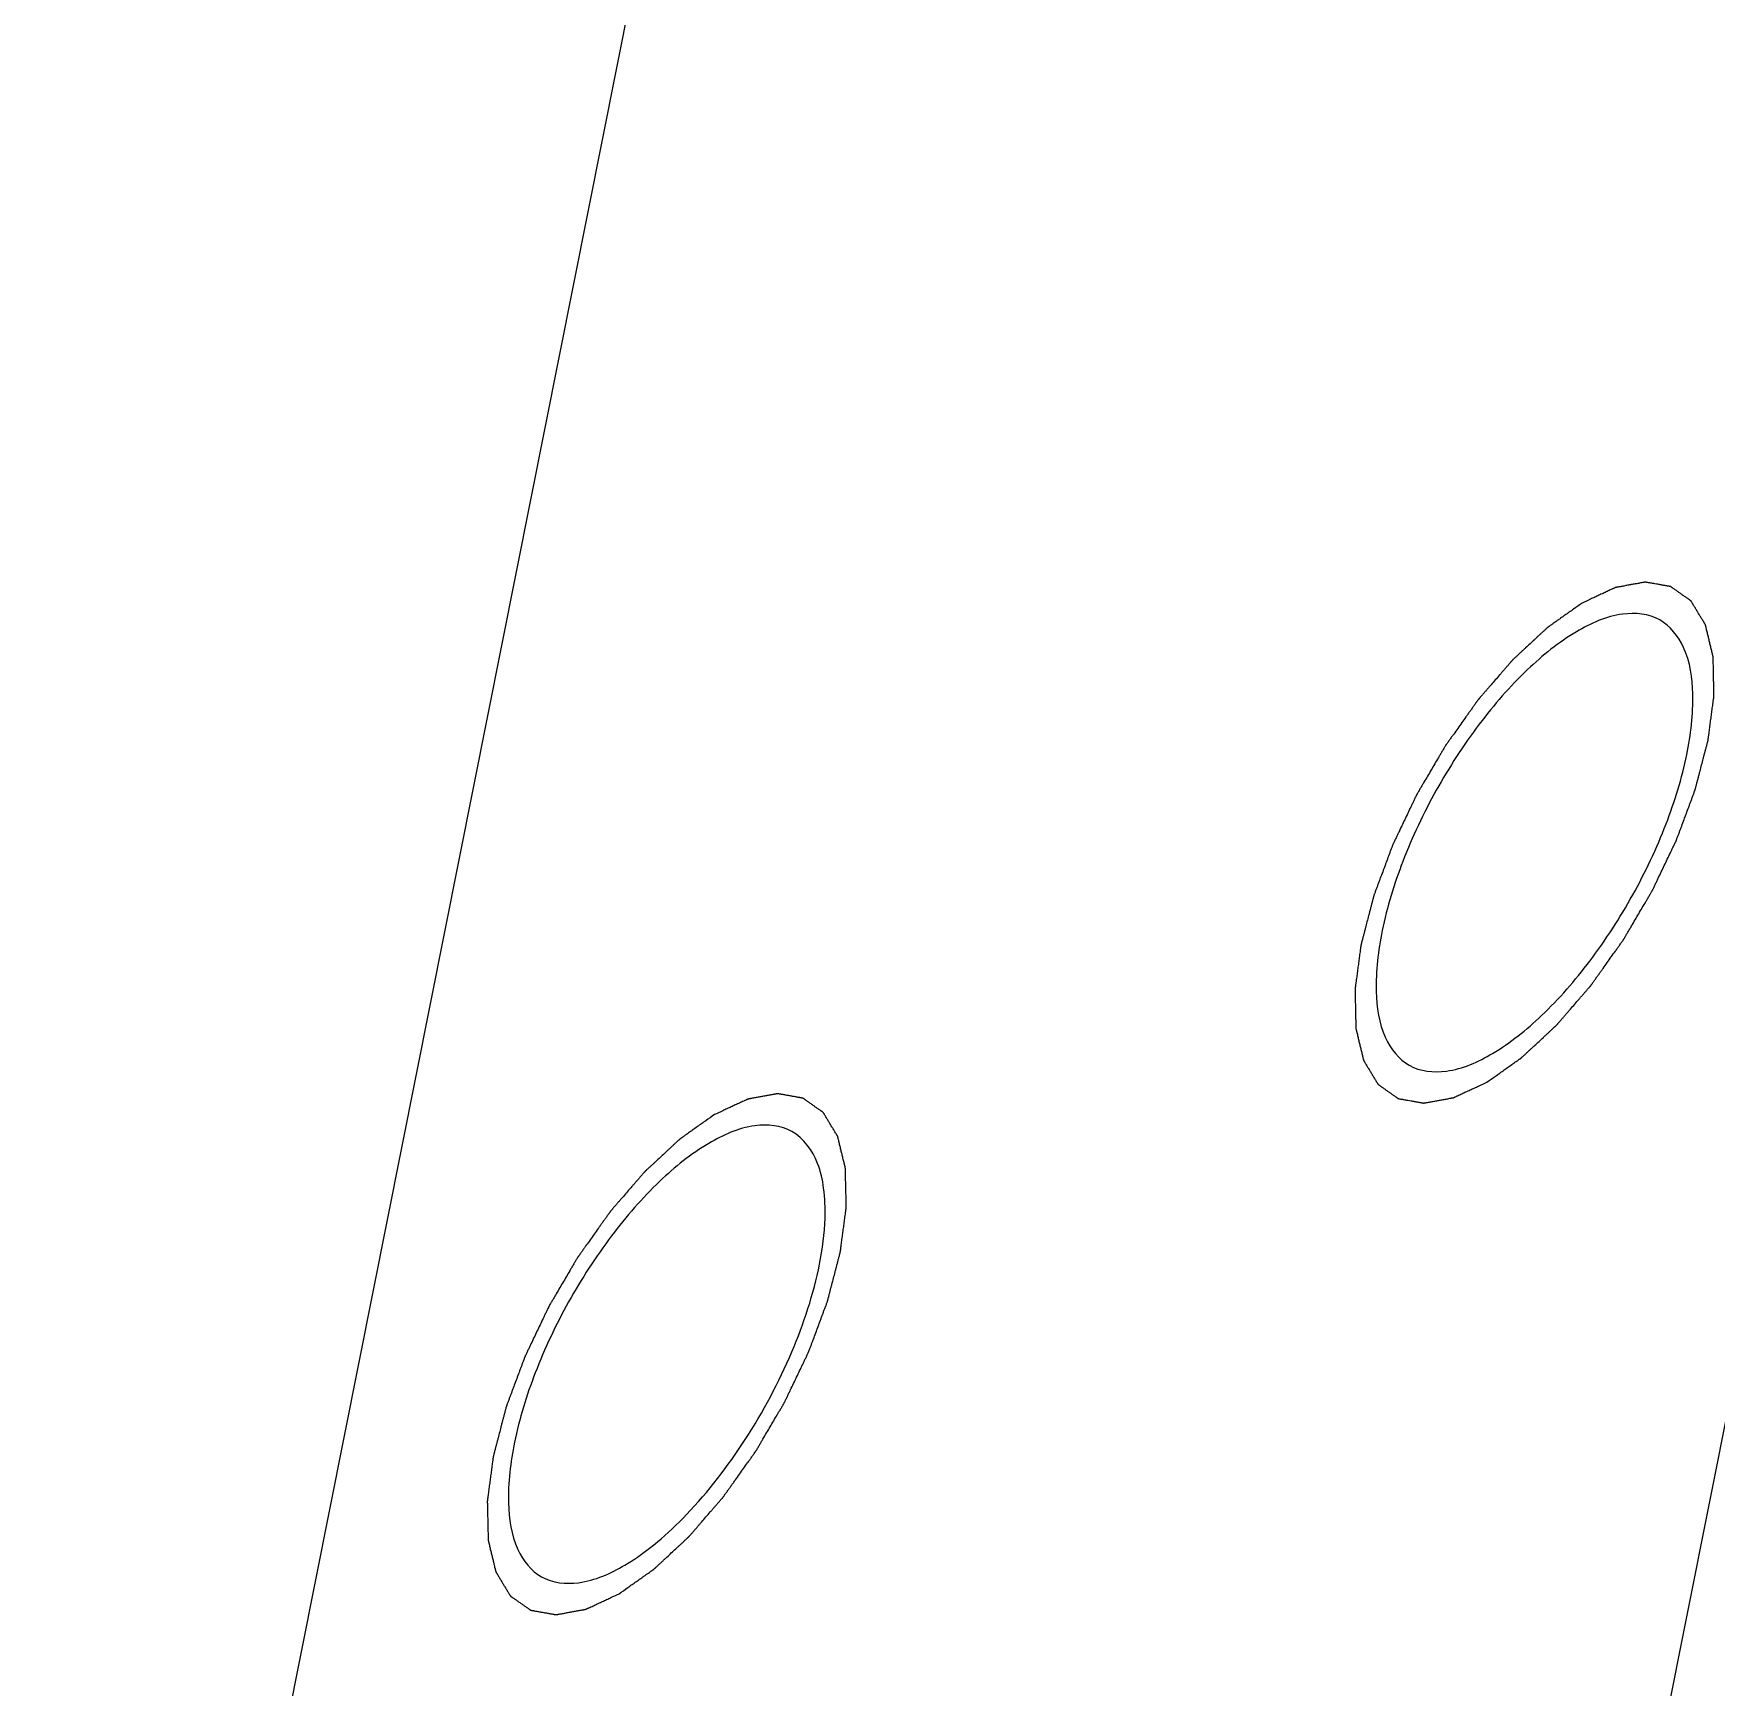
# Model space of a CAD drawing. Header units: inches. Extents: x -8900 to -5053, y -1814 to -15.
# Drawn here: x -7948.2 to -7933.71, y -497.27 to -483.03 of the extents above; entities that cross this region are included whole.
import ezdxf

# ---------------------------------------------------------------- set-up
doc = ezdxf.new("R2010")
doc.units = ezdxf.units.IN
doc.header["$LTSCALE"] = 2
doc.header["$MEASUREMENT"] = 0
doc.layers.add('02___PRT_ALL_AXES', color=7, linetype='Continuous')

msp = doc.modelspace()

# ---------------------------------------------------------------- linework, layer by layer
at = {"color": 7, "linetype": 'Continuous'}
for p, q in [((-7934.746, -500.61), (-7925.713, -455.221)), ((-7939.164, -463.151), (-7948.197, -508.54))]:
    msp.add_line(p, q, dxfattribs=at)
at = {"color": 2, "linetype": 'Continuous'}
for points in [[(-7935.682, -492.056), (-7935.657, -492.039), (-7935.62, -492.013), (-7935.57, -491.978), (-7935.533, -491.951), (-7935.502, -491.929), (-7935.477, -491.912), (-7935.459, -491.899), (-7935.44, -491.885), (-7935.424, -491.875), (-7935.412, -491.866), (-7935.404, -491.86), (-7935.398, -491.856), (-7935.393, -491.853), (-7935.389, -491.85), (-7935.387, -491.848), (-7935.385, -491.847), (-7935.384, -491.846), (-7935.383, -491.845), (-7935.381, -491.843), (-7935.379, -491.841), (-7935.375, -491.837), (-7935.37, -491.833), (-7935.364, -491.827), (-7935.356, -491.82), (-7935.343, -491.808), (-7935.327, -491.793), (-7935.308, -491.776), (-7935.29, -491.758), (-7935.264, -491.735), (-7935.233, -491.706), (-7935.201, -491.676), (-7935.176, -491.653), (-7935.157, -491.635), (-7935.138, -491.618), (-7935.123, -491.603), (-7935.11, -491.591), (-7935.102, -491.584), (-7935.096, -491.578), (-7935.091, -491.574), (-7935.087, -491.57), (-7935.084, -491.568), (-7935.083, -491.566), (-7935.082, -491.565), (-7935.08, -491.564), (-7935.079, -491.562), (-7935.076, -491.559), (-7935.072, -491.554), (-7935.068, -491.549), (-7935.062, -491.542), (-7935.054, -491.533), (-7935.042, -491.519), (-7935.026, -491.501), (-7935.008, -491.48), (-7934.989, -491.458), (-7934.965, -491.43), (-7934.934, -491.395), (-7934.903, -491.359), (-7934.879, -491.331), (-7934.86, -491.309), (-7934.842, -491.288), (-7934.826, -491.27), (-7934.814, -491.256), (-7934.806, -491.247), (-7934.8, -491.24), (-7934.796, -491.235), (-7934.792, -491.23), (-7934.789, -491.227), (-7934.786, -491.224), (-7934.784, -491.221), (-7934.781, -491.217), (-7934.778, -491.212), (-7934.773, -491.206), (-7934.767, -491.197), (-7934.76, -491.187), (-7934.748, -491.171), (-7934.734, -491.15), (-7934.716, -491.125), (-7934.699, -491.101), (-7934.675, -491.068), (-7934.646, -491.027), (-7934.611, -490.977), (-7934.581, -490.936), (-7934.558, -490.903), (-7934.543, -490.883), (-7934.531, -490.866), (-7934.523, -490.854), (-7934.515, -490.843), (-7934.51, -490.836), (-7934.507, -490.832), (-7934.505, -490.829), (-7934.503, -490.826), (-7934.501, -490.821), (-7934.496, -490.814), (-7934.49, -490.803), (-7934.482, -490.79), (-7934.472, -490.772), (-7934.459, -490.75), (-7934.438, -490.715), (-7934.412, -490.671), (-7934.382, -490.619), (-7934.351, -490.566), (-7934.325, -490.523), (-7934.304, -490.488), (-7934.291, -490.466), (-7934.281, -490.448), (-7934.273, -490.435), (-7934.267, -490.424), (-7934.263, -490.416), (-7934.26, -490.412), (-7934.258, -490.409), (-7934.256, -490.405), (-7934.254, -490.401), (-7934.25, -490.393), (-7934.245, -490.382), (-7934.238, -490.368), (-7934.23, -490.35), (-7934.219, -490.327), (-7934.202, -490.291), (-7934.18, -490.245), (-7934.154, -490.191), (-7934.128, -490.136), (-7934.106, -490.091), (-7934.089, -490.054), (-7934.078, -490.032), (-7934.069, -490.014), (-7934.063, -490), (-7934.057, -489.989), (-7934.053, -489.981), (-7934.051, -489.976), (-7934.049, -489.973), (-7934.048, -489.969), (-7934.047, -489.965), (-7934.044, -489.957), (-7934.039, -489.945), (-7934.034, -489.932), (-7934.028, -489.914), (-7934.019, -489.891), (-7934.006, -489.855), (-7933.989, -489.809), (-7933.969, -489.755), (-7933.952, -489.71), (-7933.938, -489.673), (-7933.928, -489.646), (-7933.918, -489.619), (-7933.91, -489.596), (-7933.903, -489.578), (-7933.898, -489.565), (-7933.894, -489.553), (-7933.891, -489.545), (-7933.889, -489.541), (-7933.888, -489.537), (-7933.887, -489.534), (-7933.886, -489.53), (-7933.884, -489.522), (-7933.881, -489.511), (-7933.877, -489.497), (-7933.873, -489.48), (-7933.867, -489.458), (-7933.86, -489.431), (-7933.853, -489.404), (-7933.844, -489.369), (-7933.832, -489.325), (-7933.821, -489.28), (-7933.812, -489.245), (-7933.805, -489.218), (-7933.798, -489.192), (-7933.792, -489.17), (-7933.787, -489.152), (-7933.785, -489.141), (-7933.782, -489.132), (-7933.78, -489.125), (-7933.779, -489.12), (-7933.778, -489.116), (-7933.777, -489.114), (-7933.777, -489.112), (-7933.777, -489.111), (-7933.777, -489.109), (-7933.776, -489.105), (-7933.775, -489.1), (-7933.775, -489.094), (-7933.774, -489.086), (-7933.772, -489.076), (-7933.77, -489.06), (-7933.767, -489.04), (-7933.764, -489.016), (-7933.761, -488.992), (-7933.757, -488.96), (-7933.751, -488.92), (-7933.746, -488.88), (-7933.742, -488.848), (-7933.739, -488.824), (-7933.735, -488.8), (-7933.733, -488.78), (-7933.731, -488.764), (-7933.729, -488.754), (-7933.728, -488.746), (-7933.727, -488.74), (-7933.727, -488.735), (-7933.726, -488.732), (-7933.726, -488.73), (-7933.726, -488.728), (-7933.726, -488.727), (-7933.726, -488.725), (-7933.726, -488.722), (-7933.726, -488.718), (-7933.726, -488.712), (-7933.726, -488.705), (-7933.726, -488.697), (-7933.727, -488.683), (-7933.727, -488.665), (-7933.728, -488.644), (-7933.728, -488.623), (-7933.729, -488.595), (-7933.73, -488.56), (-7933.73, -488.525), (-7933.731, -488.497), (-7933.731, -488.476), (-7933.732, -488.455), (-7933.732, -488.438), (-7933.733, -488.424), (-7933.733, -488.415), (-7933.733, -488.408), (-7933.733, -488.403), (-7933.733, -488.399), (-7933.733, -488.395), (-7933.733, -488.394), (-7933.733, -488.392), (-7933.734, -488.391), (-7933.734, -488.39), (-7933.735, -488.387), (-7933.735, -488.384), (-7933.736, -488.38), (-7933.738, -488.374), (-7933.74, -488.367), (-7933.742, -488.355), (-7933.746, -488.341), (-7933.75, -488.324), (-7933.754, -488.307), (-7933.76, -488.284), (-7933.766, -488.255), (-7933.773, -488.226), (-7933.779, -488.204), (-7933.783, -488.186), (-7933.787, -488.169), (-7933.791, -488.155), (-7933.793, -488.143), (-7933.795, -488.136), (-7933.796, -488.131), (-7933.797, -488.126), (-7933.798, -488.123), (-7933.799, -488.12), (-7933.799, -488.119), (-7933.799, -488.118), (-7933.8, -488.117), (-7933.801, -488.116), (-7933.802, -488.114), (-7933.803, -488.111), (-7933.805, -488.108), (-7933.808, -488.104), (-7933.811, -488.098), (-7933.816, -488.09), (-7933.823, -488.079), (-7933.831, -488.066), (-7933.839, -488.053), (-7933.849, -488.036), (-7933.862, -488.015), (-7933.875, -487.993), (-7933.885, -487.976), (-7933.893, -487.963), (-7933.901, -487.95), (-7933.908, -487.939), (-7933.913, -487.931), (-7933.916, -487.925), (-7933.919, -487.921), (-7933.921, -487.918), (-7933.922, -487.915), (-7933.923, -487.913), (-7933.924, -487.912), (-7933.924, -487.911), (-7933.925, -487.911), (-7933.926, -487.91), (-7933.928, -487.909), (-7933.93, -487.908), (-7933.933, -487.906), (-7933.936, -487.903), (-7933.941, -487.9), (-7933.948, -487.895), (-7933.957, -487.888), (-7933.968, -487.881), (-7933.979, -487.873), (-7933.994, -487.863), (-7934.012, -487.85), (-7934.03, -487.837), (-7934.044, -487.827), (-7934.055, -487.819), (-7934.066, -487.812), (-7934.075, -487.805), (-7934.083, -487.8), (-7934.087, -487.797), (-7934.091, -487.794), (-7934.094, -487.793), (-7934.096, -487.791), (-7934.097, -487.79), (-7934.098, -487.789), (-7934.099, -487.789), (-7934.1, -487.789), (-7934.101, -487.788), (-7934.103, -487.788), (-7934.106, -487.787), (-7934.109, -487.787), (-7934.114, -487.786), (-7934.12, -487.785), (-7934.129, -487.783), (-7934.14, -487.781), (-7934.154, -487.779), (-7934.167, -487.777), (-7934.186, -487.773), (-7934.209, -487.769), (-7934.231, -487.765), (-7934.25, -487.762), (-7934.263, -487.76), (-7934.277, -487.757), (-7934.288, -487.755), (-7934.298, -487.754), (-7934.303, -487.753), (-7934.308, -487.752), (-7934.311, -487.751), (-7934.314, -487.751), (-7934.316, -487.75), (-7934.317, -487.75), (-7934.318, -487.75), (-7934.319, -487.75), (-7934.32, -487.75), (-7934.323, -487.751), (-7934.326, -487.751), (-7934.33, -487.752), (-7934.335, -487.753), (-7934.342, -487.754), (-7934.353, -487.756), (-7934.366, -487.759), (-7934.382, -487.762), (-7934.398, -487.765), (-7934.419, -487.768), (-7934.446, -487.773), (-7934.473, -487.778), (-7934.494, -487.782), (-7934.51, -487.785), (-7934.526, -487.788), (-7934.539, -487.79), (-7934.55, -487.792), (-7934.556, -487.794), (-7934.562, -487.795), (-7934.566, -487.795), (-7934.569, -487.796), (-7934.571, -487.796), (-7934.573, -487.797), (-7934.574, -487.797), (-7934.575, -487.797), (-7934.576, -487.798), (-7934.579, -487.799), (-7934.583, -487.801), (-7934.587, -487.803), (-7934.593, -487.806), (-7934.601, -487.809), (-7934.613, -487.815), (-7934.628, -487.822), (-7934.645, -487.83), (-7934.663, -487.838), (-7934.687, -487.85), (-7934.717, -487.863), (-7934.753, -487.88), (-7934.801, -487.902), (-7934.837, -487.919), (-7934.861, -487.93)], [(-7934.861, -487.93), (-7934.886, -487.948), (-7934.923, -487.974), (-7934.973, -488.009), (-7935.01, -488.035), (-7935.041, -488.057), (-7935.066, -488.075), (-7935.085, -488.088), (-7935.103, -488.101), (-7935.119, -488.112), (-7935.131, -488.121), (-7935.139, -488.126), (-7935.145, -488.131), (-7935.15, -488.134), (-7935.154, -488.137), (-7935.156, -488.139), (-7935.158, -488.14), (-7935.159, -488.141), (-7935.16, -488.142), (-7935.162, -488.143), (-7935.165, -488.146), (-7935.169, -488.149), (-7935.173, -488.154), (-7935.18, -488.16), (-7935.187, -488.167), (-7935.2, -488.179), (-7935.216, -488.193), (-7935.235, -488.211), (-7935.254, -488.228), (-7935.279, -488.252), (-7935.31, -488.281), (-7935.342, -488.31), (-7935.367, -488.334), (-7935.386, -488.351), (-7935.405, -488.369), (-7935.421, -488.384), (-7935.433, -488.395), (-7935.441, -488.403), (-7935.447, -488.408), (-7935.452, -488.413), (-7935.456, -488.417), (-7935.459, -488.419), (-7935.46, -488.421), (-7935.461, -488.422), (-7935.463, -488.423), (-7935.464, -488.425), (-7935.467, -488.428), (-7935.471, -488.432), (-7935.475, -488.438), (-7935.481, -488.445), (-7935.489, -488.454), (-7935.501, -488.468), (-7935.517, -488.486), (-7935.535, -488.507), (-7935.554, -488.528), (-7935.578, -488.557), (-7935.609, -488.592), (-7935.64, -488.628), (-7935.664, -488.656), (-7935.683, -488.677), (-7935.701, -488.699), (-7935.717, -488.716), (-7935.729, -488.731), (-7935.737, -488.739), (-7935.743, -488.747), (-7935.747, -488.752), (-7935.751, -488.756), (-7935.754, -488.76), (-7935.757, -488.762), (-7935.759, -488.766), (-7935.762, -488.77), (-7935.765, -488.775), (-7935.77, -488.781), (-7935.776, -488.789), (-7935.783, -488.8), (-7935.795, -488.816), (-7935.809, -488.837), (-7935.827, -488.861), (-7935.845, -488.886), (-7935.868, -488.919), (-7935.897, -488.96), (-7935.932, -489.009), (-7935.962, -489.051), (-7935.985, -489.083), (-7936, -489.104), (-7936.012, -489.121), (-7936.02, -489.133), (-7936.028, -489.143), (-7936.033, -489.15), (-7936.036, -489.154), (-7936.038, -489.157), (-7936.04, -489.161), (-7936.043, -489.165), (-7936.047, -489.173), (-7936.053, -489.184), (-7936.061, -489.197), (-7936.071, -489.214), (-7936.084, -489.236), (-7936.105, -489.271), (-7936.131, -489.315), (-7936.162, -489.368), (-7936.192, -489.42), (-7936.218, -489.464), (-7936.239, -489.499), (-7936.252, -489.521), (-7936.262, -489.538), (-7936.27, -489.552), (-7936.276, -489.563), (-7936.281, -489.57), (-7936.283, -489.575), (-7936.285, -489.578), (-7936.287, -489.581), (-7936.289, -489.586), (-7936.293, -489.594), (-7936.298, -489.605), (-7936.305, -489.619), (-7936.313, -489.637), (-7936.324, -489.66), (-7936.342, -489.696), (-7936.363, -489.741), (-7936.389, -489.796), (-7936.415, -489.85), (-7936.437, -489.896), (-7936.454, -489.932), (-7936.465, -489.955), (-7936.474, -489.973), (-7936.48, -489.987), (-7936.486, -489.998), (-7936.49, -490.006), (-7936.492, -490.011), (-7936.494, -490.014), (-7936.495, -490.017), (-7936.496, -490.022), (-7936.499, -490.03), (-7936.504, -490.041), (-7936.509, -490.055), (-7936.515, -490.073), (-7936.524, -490.096), (-7936.537, -490.132), (-7936.554, -490.177), (-7936.574, -490.232), (-7936.591, -490.277), (-7936.605, -490.313), (-7936.615, -490.34), (-7936.625, -490.368), (-7936.634, -490.39), (-7936.64, -490.408), (-7936.645, -490.422), (-7936.65, -490.433), (-7936.652, -490.441), (-7936.654, -490.446), (-7936.656, -490.449), (-7936.656, -490.453), (-7936.657, -490.457), (-7936.659, -490.465), (-7936.662, -490.476), (-7936.666, -490.489), (-7936.67, -490.507), (-7936.676, -490.529), (-7936.683, -490.556), (-7936.69, -490.582), (-7936.699, -490.618), (-7936.711, -490.662), (-7936.722, -490.706), (-7936.731, -490.742), (-7936.738, -490.768), (-7936.745, -490.795), (-7936.751, -490.817), (-7936.756, -490.835), (-7936.759, -490.846), (-7936.761, -490.855), (-7936.763, -490.861), (-7936.764, -490.867), (-7936.765, -490.871), (-7936.766, -490.873), (-7936.766, -490.875), (-7936.766, -490.876), (-7936.767, -490.878), (-7936.767, -490.881), (-7936.768, -490.886), (-7936.768, -490.892), (-7936.77, -490.9), (-7936.771, -490.91), (-7936.773, -490.926), (-7936.776, -490.946), (-7936.779, -490.97), (-7936.782, -490.994), (-7936.786, -491.026), (-7936.792, -491.066), (-7936.797, -491.106), (-7936.801, -491.138), (-7936.805, -491.162), (-7936.808, -491.186), (-7936.81, -491.206), (-7936.813, -491.222), (-7936.814, -491.232), (-7936.815, -491.24), (-7936.816, -491.246), (-7936.816, -491.251), (-7936.817, -491.255), (-7936.817, -491.257), (-7936.817, -491.258), (-7936.817, -491.26), (-7936.817, -491.262), (-7936.817, -491.265), (-7936.817, -491.269), (-7936.817, -491.274), (-7936.817, -491.281), (-7936.817, -491.29), (-7936.816, -491.304), (-7936.816, -491.321), (-7936.815, -491.342), (-7936.815, -491.363), (-7936.814, -491.391), (-7936.814, -491.426), (-7936.813, -491.461), (-7936.812, -491.489), (-7936.812, -491.51), (-7936.811, -491.531), (-7936.811, -491.549), (-7936.81, -491.563), (-7936.81, -491.571), (-7936.81, -491.578), (-7936.81, -491.584), (-7936.81, -491.588), (-7936.81, -491.591), (-7936.81, -491.593), (-7936.81, -491.594), (-7936.809, -491.595), (-7936.809, -491.597), (-7936.809, -491.599), (-7936.808, -491.603), (-7936.807, -491.607), (-7936.805, -491.613), (-7936.804, -491.62), (-7936.801, -491.631), (-7936.797, -491.646), (-7936.793, -491.663), (-7936.789, -491.68), (-7936.784, -491.703), (-7936.777, -491.732), (-7936.77, -491.76), (-7936.764, -491.783), (-7936.76, -491.8), (-7936.756, -491.817), (-7936.753, -491.832), (-7936.75, -491.843), (-7936.748, -491.85), (-7936.747, -491.856), (-7936.746, -491.86), (-7936.745, -491.864), (-7936.744, -491.866), (-7936.744, -491.868), (-7936.744, -491.869), (-7936.743, -491.87), (-7936.742, -491.871), (-7936.741, -491.873), (-7936.74, -491.875), (-7936.738, -491.879), (-7936.735, -491.883), (-7936.732, -491.888), (-7936.727, -491.897), (-7936.72, -491.908), (-7936.712, -491.921), (-7936.705, -491.933), (-7936.694, -491.951), (-7936.681, -491.972), (-7936.668, -491.994), (-7936.658, -492.011), (-7936.65, -492.024), (-7936.642, -492.037), (-7936.636, -492.047), (-7936.63, -492.056), (-7936.627, -492.061), (-7936.625, -492.066), (-7936.623, -492.069), (-7936.621, -492.071), (-7936.62, -492.073), (-7936.619, -492.074), (-7936.619, -492.075), (-7936.618, -492.076), (-7936.617, -492.076), (-7936.615, -492.077), (-7936.613, -492.079), (-7936.61, -492.081), (-7936.607, -492.084), (-7936.602, -492.087), (-7936.595, -492.092), (-7936.586, -492.098), (-7936.575, -492.106), (-7936.564, -492.114), (-7936.55, -492.124), (-7936.531, -492.137), (-7936.513, -492.149), (-7936.499, -492.16), (-7936.488, -492.167), (-7936.477, -492.175), (-7936.468, -492.181), (-7936.46, -492.186), (-7936.456, -492.19), (-7936.452, -492.192), (-7936.45, -492.194), (-7936.447, -492.196), (-7936.446, -492.197), (-7936.445, -492.197), (-7936.444, -492.198), (-7936.443, -492.198), (-7936.442, -492.198), (-7936.44, -492.199), (-7936.437, -492.199), (-7936.434, -492.2), (-7936.429, -492.201), (-7936.424, -492.202), (-7936.414, -492.203), (-7936.403, -492.205), (-7936.389, -492.208), (-7936.376, -492.21), (-7936.357, -492.213), (-7936.335, -492.217), (-7936.312, -492.221), (-7936.293, -492.225), (-7936.28, -492.227), (-7936.266, -492.229), (-7936.255, -492.231), (-7936.245, -492.233), (-7936.24, -492.234), (-7936.235, -492.235), (-7936.232, -492.235), (-7936.229, -492.236), (-7936.227, -492.236), (-7936.226, -492.236), (-7936.225, -492.237), (-7936.224, -492.236), (-7936.223, -492.236), (-7936.22, -492.236), (-7936.217, -492.235), (-7936.213, -492.234), (-7936.208, -492.233), (-7936.201, -492.232), (-7936.19, -492.23), (-7936.177, -492.228), (-7936.161, -492.225), (-7936.145, -492.222), (-7936.124, -492.218), (-7936.097, -492.213), (-7936.071, -492.208), (-7936.049, -492.205), (-7936.033, -492.202), (-7936.017, -492.199), (-7936.004, -492.196), (-7935.993, -492.194), (-7935.987, -492.193), (-7935.981, -492.192), (-7935.977, -492.191), (-7935.974, -492.191), (-7935.972, -492.19), (-7935.97, -492.19), (-7935.969, -492.19), (-7935.968, -492.189), (-7935.967, -492.189), (-7935.964, -492.187), (-7935.96, -492.186), (-7935.956, -492.184), (-7935.95, -492.181), (-7935.942, -492.177), (-7935.931, -492.172), (-7935.916, -492.165), (-7935.898, -492.157), (-7935.88, -492.148), (-7935.856, -492.137), (-7935.826, -492.123), (-7935.79, -492.107), (-7935.742, -492.084), (-7935.706, -492.068), (-7935.682, -492.056)], [(-7943.155, -496.462), (-7943.13, -496.445), (-7943.093, -496.418), (-7943.043, -496.383), (-7943.006, -496.357), (-7942.975, -496.335), (-7942.95, -496.318), (-7942.931, -496.304), (-7942.912, -496.291), (-7942.897, -496.28), (-7942.885, -496.272), (-7942.877, -496.266), (-7942.871, -496.262), (-7942.866, -496.258), (-7942.862, -496.256), (-7942.859, -496.254), (-7942.858, -496.253), (-7942.857, -496.252), (-7942.855, -496.251), (-7942.854, -496.249), (-7942.851, -496.247), (-7942.847, -496.243), (-7942.842, -496.239), (-7942.836, -496.233), (-7942.828, -496.225), (-7942.816, -496.214), (-7942.8, -496.199), (-7942.781, -496.182), (-7942.762, -496.164), (-7942.737, -496.141), (-7942.705, -496.111), (-7942.674, -496.082), (-7942.649, -496.059), (-7942.63, -496.041), (-7942.611, -496.024), (-7942.595, -496.009), (-7942.583, -495.997), (-7942.575, -495.99), (-7942.568, -495.984), (-7942.564, -495.98), (-7942.56, -495.976), (-7942.557, -495.973), (-7942.555, -495.972), (-7942.554, -495.971), (-7942.553, -495.969), (-7942.552, -495.968), (-7942.549, -495.965), (-7942.545, -495.96), (-7942.54, -495.955), (-7942.534, -495.948), (-7942.527, -495.939), (-7942.514, -495.925), (-7942.499, -495.907), (-7942.48, -495.886), (-7942.462, -495.864), (-7942.437, -495.836), (-7942.407, -495.8), (-7942.376, -495.765), (-7942.351, -495.736), (-7942.333, -495.715), (-7942.314, -495.694), (-7942.299, -495.676), (-7942.287, -495.662), (-7942.279, -495.653), (-7942.273, -495.646), (-7942.268, -495.641), (-7942.264, -495.636), (-7942.261, -495.633), (-7942.259, -495.63), (-7942.257, -495.627), (-7942.254, -495.623), (-7942.25, -495.618), (-7942.246, -495.611), (-7942.24, -495.603), (-7942.233, -495.593), (-7942.221, -495.576), (-7942.206, -495.556), (-7942.189, -495.531), (-7942.171, -495.506), (-7942.148, -495.474), (-7942.118, -495.432), (-7942.083, -495.383), (-7942.054, -495.342), (-7942.03, -495.309), (-7942.016, -495.288), (-7942.004, -495.272), (-7941.995, -495.26), (-7941.988, -495.249), (-7941.983, -495.242), (-7941.98, -495.238), (-7941.978, -495.235), (-7941.976, -495.232), (-7941.973, -495.227), (-7941.969, -495.22), (-7941.962, -495.209), (-7941.955, -495.196), (-7941.944, -495.178), (-7941.931, -495.156), (-7941.911, -495.121), (-7941.885, -495.077), (-7941.854, -495.025), (-7941.823, -494.972), (-7941.798, -494.928), (-7941.777, -494.893), (-7941.764, -494.872), (-7941.754, -494.854), (-7941.746, -494.841), (-7941.74, -494.83), (-7941.735, -494.822), (-7941.733, -494.818), (-7941.731, -494.815), (-7941.729, -494.811), (-7941.727, -494.807), (-7941.723, -494.799), (-7941.718, -494.787), (-7941.711, -494.774), (-7941.702, -494.756), (-7941.692, -494.733), (-7941.674, -494.697), (-7941.652, -494.651), (-7941.626, -494.597), (-7941.6, -494.542), (-7941.579, -494.497), (-7941.561, -494.46), (-7941.55, -494.438), (-7941.542, -494.419), (-7941.535, -494.406), (-7941.53, -494.394), (-7941.526, -494.386), (-7941.524, -494.382), (-7941.522, -494.378), (-7941.521, -494.375), (-7941.519, -494.371), (-7941.516, -494.363), (-7941.512, -494.351), (-7941.507, -494.338), (-7941.5, -494.32), (-7941.492, -494.297), (-7941.478, -494.261), (-7941.461, -494.215), (-7941.441, -494.161), (-7941.424, -494.115), (-7941.411, -494.079), (-7941.401, -494.052), (-7941.391, -494.025), (-7941.382, -494.002), (-7941.375, -493.984), (-7941.37, -493.97), (-7941.366, -493.959), (-7941.363, -493.951), (-7941.362, -493.947), (-7941.36, -493.943), (-7941.359, -493.94), (-7941.358, -493.935), (-7941.356, -493.928), (-7941.353, -493.917), (-7941.35, -493.903), (-7941.345, -493.886), (-7941.34, -493.863), (-7941.333, -493.837), (-7941.326, -493.81), (-7941.316, -493.775), (-7941.305, -493.731), (-7941.293, -493.686), (-7941.284, -493.651), (-7941.277, -493.624), (-7941.27, -493.598), (-7941.265, -493.576), (-7941.26, -493.558), (-7941.257, -493.547), (-7941.255, -493.538), (-7941.253, -493.531), (-7941.252, -493.526), (-7941.251, -493.522), (-7941.25, -493.52), (-7941.25, -493.518), (-7941.249, -493.516), (-7941.249, -493.514), (-7941.249, -493.511), (-7941.248, -493.506), (-7941.247, -493.5), (-7941.246, -493.492), (-7941.245, -493.482), (-7941.243, -493.466), (-7941.24, -493.446), (-7941.237, -493.422), (-7941.234, -493.398), (-7941.229, -493.366), (-7941.224, -493.326), (-7941.219, -493.286), (-7941.214, -493.254), (-7941.211, -493.23), (-7941.208, -493.206), (-7941.205, -493.186), (-7941.203, -493.17), (-7941.202, -493.16), (-7941.201, -493.152), (-7941.2, -493.146), (-7941.199, -493.141), (-7941.199, -493.138), (-7941.199, -493.136), (-7941.198, -493.134), (-7941.198, -493.133), (-7941.198, -493.131), (-7941.198, -493.128), (-7941.199, -493.124), (-7941.199, -493.118), (-7941.199, -493.111), (-7941.199, -493.103), (-7941.199, -493.089), (-7941.2, -493.071), (-7941.2, -493.05), (-7941.201, -493.029), (-7941.201, -493.001), (-7941.202, -492.966), (-7941.203, -492.931), (-7941.204, -492.903), (-7941.204, -492.882), (-7941.205, -492.861), (-7941.205, -492.844), (-7941.205, -492.83), (-7941.205, -492.821), (-7941.206, -492.814), (-7941.206, -492.809), (-7941.206, -492.804), (-7941.206, -492.801), (-7941.206, -492.8), (-7941.206, -492.798), (-7941.206, -492.797), (-7941.207, -492.796), (-7941.207, -492.793), (-7941.208, -492.79), (-7941.209, -492.785), (-7941.21, -492.78), (-7941.212, -492.772), (-7941.215, -492.761), (-7941.218, -492.747), (-7941.222, -492.73), (-7941.227, -492.712), (-7941.232, -492.689), (-7941.239, -492.661), (-7941.246, -492.632), (-7941.251, -492.609), (-7941.256, -492.592), (-7941.26, -492.575), (-7941.263, -492.561), (-7941.266, -492.549), (-7941.268, -492.542), (-7941.269, -492.536), (-7941.27, -492.532), (-7941.271, -492.528), (-7941.271, -492.526), (-7941.272, -492.525), (-7941.272, -492.523), (-7941.273, -492.523), (-7941.273, -492.522), (-7941.274, -492.52), (-7941.276, -492.517), (-7941.278, -492.514), (-7941.281, -492.51), (-7941.284, -492.504), (-7941.289, -492.496), (-7941.296, -492.485), (-7941.303, -492.472), (-7941.311, -492.459), (-7941.322, -492.442), (-7941.335, -492.42), (-7941.348, -492.399), (-7941.358, -492.382), (-7941.366, -492.369), (-7941.374, -492.356), (-7941.38, -492.345), (-7941.385, -492.337), (-7941.389, -492.331), (-7941.391, -492.327), (-7941.393, -492.324), (-7941.395, -492.321), (-7941.396, -492.319), (-7941.397, -492.318), (-7941.397, -492.317), (-7941.398, -492.317), (-7941.399, -492.316), (-7941.4, -492.315), (-7941.402, -492.313), (-7941.405, -492.311), (-7941.409, -492.309), (-7941.413, -492.306), (-7941.421, -492.301), (-7941.43, -492.294), (-7941.441, -492.287), (-7941.452, -492.279), (-7941.466, -492.269), (-7941.484, -492.256), (-7941.502, -492.243), (-7941.517, -492.233), (-7941.528, -492.225), (-7941.539, -492.218), (-7941.548, -492.211), (-7941.555, -492.206), (-7941.56, -492.203), (-7941.563, -492.2), (-7941.566, -492.198), (-7941.568, -492.197), (-7941.57, -492.196), (-7941.571, -492.195), (-7941.572, -492.194), (-7941.572, -492.194), (-7941.574, -492.194), (-7941.576, -492.194), (-7941.578, -492.193), (-7941.582, -492.193), (-7941.586, -492.192), (-7941.592, -492.191), (-7941.601, -492.189), (-7941.613, -492.187), (-7941.626, -492.185), (-7941.64, -492.182), (-7941.658, -492.179), (-7941.681, -492.175), (-7941.704, -492.171), (-7941.722, -492.168), (-7941.736, -492.165), (-7941.75, -492.163), (-7941.761, -492.161), (-7941.77, -492.159), (-7941.776, -492.158), (-7941.78, -492.158), (-7941.784, -492.157), (-7941.787, -492.157), (-7941.789, -492.156), (-7941.79, -492.156), (-7941.791, -492.156), (-7941.792, -492.156), (-7941.793, -492.156), (-7941.795, -492.157), (-7941.799, -492.157), (-7941.803, -492.158), (-7941.808, -492.159), (-7941.815, -492.16), (-7941.825, -492.162), (-7941.839, -492.165), (-7941.855, -492.167), (-7941.871, -492.17), (-7941.892, -492.174), (-7941.919, -492.179), (-7941.945, -492.184), (-7941.966, -492.188), (-7941.982, -492.191), (-7941.998, -492.194), (-7942.012, -492.196), (-7942.022, -492.198), (-7942.029, -492.199), (-7942.034, -492.2), (-7942.038, -492.201), (-7942.042, -492.202), (-7942.044, -492.202), (-7942.045, -492.202), (-7942.046, -492.202), (-7942.047, -492.203), (-7942.049, -492.204), (-7942.051, -492.205), (-7942.055, -492.207), (-7942.06, -492.209), (-7942.066, -492.212), (-7942.073, -492.215), (-7942.085, -492.221), (-7942.1, -492.228), (-7942.118, -492.236), (-7942.136, -492.244), (-7942.16, -492.255), (-7942.19, -492.269), (-7942.226, -492.286), (-7942.274, -492.308), (-7942.31, -492.325), (-7942.334, -492.336)], [(-7942.334, -492.336), (-7942.358, -492.354), (-7942.396, -492.38), (-7942.445, -492.415), (-7942.483, -492.441), (-7942.514, -492.463), (-7942.539, -492.481), (-7942.557, -492.494), (-7942.576, -492.507), (-7942.591, -492.518), (-7942.604, -492.527), (-7942.611, -492.532), (-7942.618, -492.537), (-7942.622, -492.54), (-7942.626, -492.543), (-7942.629, -492.545), (-7942.63, -492.546), (-7942.632, -492.546), (-7942.633, -492.548), (-7942.634, -492.549), (-7942.637, -492.552), (-7942.641, -492.555), (-7942.646, -492.56), (-7942.652, -492.565), (-7942.66, -492.573), (-7942.673, -492.584), (-7942.688, -492.599), (-7942.707, -492.617), (-7942.726, -492.634), (-7942.751, -492.658), (-7942.783, -492.687), (-7942.814, -492.716), (-7942.84, -492.74), (-7942.858, -492.757), (-7942.877, -492.775), (-7942.893, -492.789), (-7942.906, -492.801), (-7942.914, -492.808), (-7942.92, -492.814), (-7942.925, -492.819), (-7942.929, -492.822), (-7942.931, -492.825), (-7942.933, -492.826), (-7942.934, -492.827), (-7942.935, -492.829), (-7942.937, -492.831), (-7942.939, -492.834), (-7942.943, -492.838), (-7942.948, -492.843), (-7942.954, -492.851), (-7942.962, -492.859), (-7942.974, -492.874), (-7942.989, -492.891), (-7943.008, -492.913), (-7943.026, -492.934), (-7943.051, -492.962), (-7943.082, -492.998), (-7943.112, -493.033), (-7943.137, -493.062), (-7943.155, -493.083), (-7943.174, -493.104), (-7943.189, -493.122), (-7943.202, -493.136), (-7943.209, -493.145), (-7943.215, -493.152), (-7943.22, -493.158), (-7943.224, -493.162), (-7943.227, -493.166), (-7943.229, -493.168), (-7943.231, -493.171), (-7943.234, -493.176), (-7943.238, -493.181), (-7943.242, -493.187), (-7943.248, -493.195), (-7943.256, -493.205), (-7943.267, -493.222), (-7943.282, -493.242), (-7943.3, -493.267), (-7943.317, -493.292), (-7943.341, -493.325), (-7943.37, -493.366), (-7943.405, -493.415), (-7943.434, -493.456), (-7943.458, -493.489), (-7943.472, -493.51), (-7943.484, -493.526), (-7943.493, -493.539), (-7943.5, -493.549), (-7943.505, -493.556), (-7943.508, -493.56), (-7943.511, -493.563), (-7943.513, -493.567), (-7943.515, -493.571), (-7943.52, -493.579), (-7943.526, -493.59), (-7943.534, -493.603), (-7943.544, -493.62), (-7943.557, -493.642), (-7943.578, -493.677), (-7943.603, -493.721), (-7943.634, -493.774), (-7943.665, -493.826), (-7943.691, -493.87), (-7943.711, -493.905), (-7943.724, -493.927), (-7943.734, -493.944), (-7943.742, -493.957), (-7943.749, -493.968), (-7943.753, -493.976), (-7943.756, -493.98), (-7943.758, -493.984), (-7943.759, -493.987), (-7943.761, -493.992), (-7943.765, -494), (-7943.771, -494.011), (-7943.777, -494.025), (-7943.786, -494.043), (-7943.797, -494.065), (-7943.814, -494.102), (-7943.836, -494.147), (-7943.862, -494.202), (-7943.888, -494.256), (-7943.91, -494.302), (-7943.927, -494.338), (-7943.938, -494.361), (-7943.947, -494.379), (-7943.953, -494.393), (-7943.958, -494.404), (-7943.962, -494.412), (-7943.964, -494.416), (-7943.966, -494.42), (-7943.967, -494.423), (-7943.969, -494.428), (-7943.972, -494.436), (-7943.976, -494.447), (-7943.981, -494.461), (-7943.988, -494.479), (-7943.996, -494.501), (-7944.01, -494.538), (-7944.027, -494.583), (-7944.047, -494.637), (-7944.064, -494.683), (-7944.077, -494.719), (-7944.088, -494.746), (-7944.098, -494.773), (-7944.106, -494.796), (-7944.113, -494.814), (-7944.118, -494.828), (-7944.122, -494.839), (-7944.125, -494.847), (-7944.127, -494.852), (-7944.128, -494.855), (-7944.129, -494.858), (-7944.13, -494.863), (-7944.132, -494.871), (-7944.135, -494.882), (-7944.138, -494.895), (-7944.143, -494.913), (-7944.149, -494.935), (-7944.156, -494.961), (-7944.163, -494.988), (-7944.172, -495.023), (-7944.183, -495.068), (-7944.195, -495.112), (-7944.204, -495.147), (-7944.211, -495.174), (-7944.218, -495.201), (-7944.224, -495.223), (-7944.228, -495.24), (-7944.231, -495.252), (-7944.233, -495.26), (-7944.235, -495.267), (-7944.237, -495.273), (-7944.238, -495.276), (-7944.238, -495.279), (-7944.239, -495.28), (-7944.239, -495.282), (-7944.239, -495.284), (-7944.24, -495.287), (-7944.24, -495.292), (-7944.241, -495.298), (-7944.242, -495.306), (-7944.243, -495.316), (-7944.246, -495.332), (-7944.248, -495.352), (-7944.251, -495.376), (-7944.255, -495.4), (-7944.259, -495.432), (-7944.264, -495.472), (-7944.27, -495.512), (-7944.274, -495.544), (-7944.277, -495.568), (-7944.28, -495.592), (-7944.283, -495.612), (-7944.285, -495.628), (-7944.286, -495.638), (-7944.288, -495.646), (-7944.288, -495.652), (-7944.289, -495.657), (-7944.289, -495.661), (-7944.29, -495.663), (-7944.29, -495.664), (-7944.29, -495.666), (-7944.29, -495.667), (-7944.29, -495.67), (-7944.29, -495.675), (-7944.29, -495.68), (-7944.289, -495.687), (-7944.289, -495.696), (-7944.289, -495.71), (-7944.289, -495.727), (-7944.288, -495.748), (-7944.288, -495.769), (-7944.287, -495.797), (-7944.286, -495.832), (-7944.285, -495.867), (-7944.285, -495.895), (-7944.284, -495.916), (-7944.284, -495.937), (-7944.283, -495.955), (-7944.283, -495.969), (-7944.283, -495.977), (-7944.283, -495.984), (-7944.283, -495.99), (-7944.282, -495.994), (-7944.282, -495.997), (-7944.282, -495.999), (-7944.282, -496), (-7944.282, -496.001), (-7944.282, -496.003), (-7944.281, -496.005), (-7944.28, -496.009), (-7944.279, -496.013), (-7944.278, -496.019), (-7944.276, -496.026), (-7944.273, -496.037), (-7944.27, -496.052), (-7944.266, -496.069), (-7944.262, -496.086), (-7944.256, -496.109), (-7944.249, -496.137), (-7944.242, -496.166), (-7944.237, -496.189), (-7944.233, -496.206), (-7944.229, -496.223), (-7944.225, -496.238), (-7944.222, -496.249), (-7944.221, -496.256), (-7944.219, -496.262), (-7944.218, -496.266), (-7944.217, -496.27), (-7944.217, -496.272), (-7944.216, -496.274), (-7944.216, -496.275), (-7944.216, -496.276), (-7944.215, -496.277), (-7944.214, -496.279), (-7944.212, -496.281), (-7944.21, -496.284), (-7944.208, -496.289), (-7944.204, -496.294), (-7944.199, -496.303), (-7944.193, -496.313), (-7944.185, -496.326), (-7944.177, -496.339), (-7944.167, -496.356), (-7944.154, -496.378), (-7944.141, -496.399), (-7944.13, -496.417), (-7944.122, -496.43), (-7944.115, -496.442), (-7944.108, -496.453), (-7944.103, -496.462), (-7944.1, -496.467), (-7944.097, -496.471), (-7944.095, -496.475), (-7944.094, -496.477), (-7944.092, -496.479), (-7944.092, -496.48), (-7944.091, -496.481), (-7944.091, -496.482), (-7944.09, -496.482), (-7944.088, -496.483), (-7944.086, -496.485), (-7944.083, -496.487), (-7944.079, -496.489), (-7944.075, -496.493), (-7944.068, -496.498), (-7944.059, -496.504), (-7944.048, -496.512), (-7944.037, -496.519), (-7944.022, -496.53), (-7944.004, -496.542), (-7943.986, -496.555), (-7943.971, -496.565), (-7943.96, -496.573), (-7943.949, -496.581), (-7943.94, -496.587), (-7943.933, -496.592), (-7943.929, -496.595), (-7943.925, -496.598), (-7943.922, -496.6), (-7943.92, -496.602), (-7943.918, -496.603), (-7943.917, -496.603), (-7943.917, -496.604), (-7943.916, -496.604), (-7943.915, -496.604), (-7943.913, -496.604), (-7943.91, -496.605), (-7943.906, -496.606), (-7943.902, -496.606), (-7943.896, -496.607), (-7943.887, -496.609), (-7943.876, -496.611), (-7943.862, -496.613), (-7943.848, -496.616), (-7943.83, -496.619), (-7943.807, -496.623), (-7943.784, -496.627), (-7943.766, -496.63), (-7943.752, -496.633), (-7943.739, -496.635), (-7943.727, -496.637), (-7943.718, -496.639), (-7943.712, -496.64), (-7943.708, -496.641), (-7943.704, -496.641), (-7943.702, -496.642), (-7943.7, -496.642), (-7943.698, -496.642), (-7943.698, -496.643), (-7943.697, -496.642), (-7943.695, -496.642), (-7943.693, -496.642), (-7943.69, -496.641), (-7943.686, -496.64), (-7943.68, -496.639), (-7943.674, -496.638), (-7943.663, -496.636), (-7943.65, -496.634), (-7943.634, -496.631), (-7943.618, -496.628), (-7943.596, -496.624), (-7943.57, -496.619), (-7943.543, -496.614), (-7943.522, -496.61), (-7943.506, -496.607), (-7943.49, -496.605), (-7943.477, -496.602), (-7943.466, -496.6), (-7943.459, -496.599), (-7943.454, -496.598), (-7943.45, -496.597), (-7943.447, -496.597), (-7943.444, -496.596), (-7943.443, -496.596), (-7943.442, -496.596), (-7943.441, -496.595), (-7943.439, -496.595), (-7943.437, -496.593), (-7943.433, -496.592), (-7943.429, -496.589), (-7943.423, -496.587), (-7943.415, -496.583), (-7943.403, -496.578), (-7943.388, -496.571), (-7943.37, -496.562), (-7943.352, -496.554), (-7943.328, -496.543), (-7943.298, -496.529), (-7943.262, -496.512), (-7943.215, -496.49), (-7943.179, -496.473), (-7943.155, -496.462)]]:
    msp.add_open_spline(points, degree=3, knots=[0, 0, 0, 0, 0.015625, 0.023438, 0.03125, 0.039062, 0.042969, 0.046875, 0.050781, 0.054688, 0.056641, 0.058594, 0.05957, 0.060547, 0.061523, 0.062012, 0.062256, 0.0625, 0.062744, 0.062988, 0.063477, 0.064453, 0.06543, 0.066406, 0.068359, 0.070312, 0.074219, 0.078125, 0.082031, 0.085938, 0.09375, 0.101562, 0.105469, 0.109375, 0.113281, 0.117188, 0.119141, 0.121094, 0.12207, 0.123047, 0.124023, 0.124512, 0.124756, 0.125, 0.125244, 0.125488, 0.125977, 0.126953, 0.12793, 0.128906, 0.130859, 0.132812, 0.136719, 0.140625, 0.144531, 0.148438, 0.15625, 0.164062, 0.167969, 0.171875, 0.175781, 0.179688, 0.181641, 0.183594, 0.18457, 0.185547, 0.186523, 0.187012, 0.1875, 0.187988, 0.188477, 0.189453, 0.19043, 0.191406, 0.193359, 0.195312, 0.199219, 0.203125, 0.207031, 0.210938, 0.21875, 0.226562, 0.234375, 0.238281, 0.242188, 0.244141, 0.246094, 0.248047, 0.249023, 0.249512, 0.25, 0.250488, 0.250977, 0.251953, 0.253906, 0.255859, 0.257812, 0.261719, 0.265625, 0.273438, 0.28125, 0.289062, 0.296875, 0.300781, 0.304688, 0.306641, 0.308594, 0.310547, 0.311523, 0.312012, 0.3125, 0.312988, 0.313477, 0.314453, 0.316406, 0.318359, 0.320312, 0.324219, 0.328125, 0.335938, 0.34375, 0.351562, 0.359375, 0.363281, 0.367188, 0.369141, 0.371094, 0.373047, 0.374023, 0.374512, 0.375, 0.375488, 0.375977, 0.376953, 0.378906, 0.380859, 0.382812, 0.386719, 0.390625, 0.398438, 0.40625, 0.414062, 0.417969, 0.421875, 0.425781, 0.429688, 0.431641, 0.433594, 0.435547, 0.436523, 0.437012, 0.4375, 0.437988, 0.438477, 0.439453, 0.441406, 0.443359, 0.445312, 0.449219, 0.453125, 0.457031, 0.460938, 0.46875, 0.476562, 0.480469, 0.484375, 0.488281, 0.492188, 0.494141, 0.496094, 0.49707, 0.498047, 0.499023, 0.499512, 0.499756, 0.5, 0.500244, 0.500488, 0.500977, 0.501953, 0.50293, 0.503906, 0.505859, 0.507812, 0.511719, 0.515625, 0.519531, 0.523438, 0.53125, 0.539062, 0.542969, 0.546875, 0.550781, 0.554688, 0.556641, 0.558594, 0.55957, 0.560547, 0.561523, 0.562012, 0.562256, 0.5625, 0.562744, 0.562988, 0.563477, 0.564453, 0.56543, 0.566406, 0.568359, 0.570312, 0.574219, 0.578125, 0.582031, 0.585938, 0.59375, 0.601562, 0.605469, 0.609375, 0.613281, 0.617188, 0.619141, 0.621094, 0.62207, 0.623047, 0.624023, 0.624512, 0.624756, 0.625, 0.625244, 0.625488, 0.625977, 0.626953, 0.62793, 0.628906, 0.630859, 0.632812, 0.636719, 0.640625, 0.644531, 0.648438, 0.65625, 0.664062, 0.667969, 0.671875, 0.675781, 0.679688, 0.681641, 0.683594, 0.68457, 0.685547, 0.686523, 0.687012, 0.687256, 0.6875, 0.687744, 0.687988, 0.688477, 0.689453, 0.69043, 0.691406, 0.693359, 0.695312, 0.699219, 0.703125, 0.707031, 0.710938, 0.71875, 0.726562, 0.730469, 0.734375, 0.738281, 0.742188, 0.744141, 0.746094, 0.74707, 0.748047, 0.749023, 0.749512, 0.749756, 0.75, 0.750244, 0.750488, 0.750977, 0.751953, 0.75293, 0.753906, 0.755859, 0.757812, 0.761719, 0.765625, 0.769531, 0.773438, 0.78125, 0.789062, 0.792969, 0.796875, 0.800781, 0.804688, 0.806641, 0.808594, 0.80957, 0.810547, 0.811523, 0.812012, 0.812256, 0.8125, 0.812744, 0.812988, 0.813477, 0.814453, 0.81543, 0.816406, 0.818359, 0.820312, 0.824219, 0.828125, 0.832031, 0.835938, 0.84375, 0.851562, 0.855469, 0.859375, 0.863281, 0.867188, 0.869141, 0.871094, 0.87207, 0.873047, 0.874023, 0.874512, 0.874756, 0.875, 0.875244, 0.875488, 0.875977, 0.876953, 0.87793, 0.878906, 0.880859, 0.882812, 0.886719, 0.890625, 0.894531, 0.898438, 0.90625, 0.914062, 0.917969, 0.921875, 0.925781, 0.929688, 0.931641, 0.933594, 0.93457, 0.935547, 0.936523, 0.937012, 0.937256, 0.9375, 0.937744, 0.937988, 0.938477, 0.939453, 0.94043, 0.941406, 0.943359, 0.945312, 0.949219, 0.953125, 0.957031, 0.960938, 0.96875, 0.976562, 0.984375, 1, 1, 1, 1], dxfattribs=at)
at = {"layer": '02___PRT_ALL_AXES', "color": 7, "linetype": 'Continuous'}
for points, knots in [([(-7934.193, -488.076), (-7934.287, -488.023), (-7934.557, -487.997), (-7934.788, -488.106), (-7934.91, -488.178)], [0, 0, 0, 0, 0.431762, 1, 1, 1, 1]), ([(-7934.91, -488.178), (-7935.063, -488.268), (-7935.367, -488.514), (-7935.77, -488.978), (-7936.13, -489.535), (-7936.413, -490.132), (-7936.594, -490.716), (-7936.655, -491.234), (-7936.599, -491.654), (-7936.441, -491.86), (-7936.35, -491.911)], [0, 0, 0, 0, 0.12155, 0.264663, 0.419368, 0.573688, 0.71573, 0.835683, 0.928624, 1, 1, 1, 1]), ([(-7935.633, -491.809), (-7935.48, -491.719), (-7935.176, -491.473), (-7934.773, -491.009), (-7934.413, -490.452), (-7934.131, -489.855), (-7933.949, -489.271), (-7933.888, -488.753), (-7933.944, -488.333), (-7934.102, -488.127), (-7934.193, -488.076)], [0, 0, 0, 0, 0.12155, 0.264663, 0.419368, 0.573688, 0.71573, 0.835683, 0.928624, 1, 1, 1, 1]), ([(-7936.35, -491.911), (-7936.256, -491.964), (-7935.987, -491.99), (-7935.755, -491.881), (-7935.633, -491.809)], [0, 0, 0, 0, 0.431762, 1, 1, 1, 1]), ([(-7941.666, -492.482), (-7941.76, -492.429), (-7942.029, -492.403), (-7942.261, -492.512), (-7942.383, -492.584)], [0, 0, 0, 0, 0.431762, 1, 1, 1, 1]), ([(-7941.429, -493.624), (-7941.403, -493.493), (-7941.374, -493.275), (-7941.385, -492.981), (-7941.443, -492.711), (-7941.564, -492.539), (-7941.666, -492.482)], [0, 0, 0, 0, 0.324804, 0.534257, 0.713659, 1, 1, 1, 1]), ([(-7942.383, -492.584), (-7942.536, -492.674), (-7942.839, -492.92), (-7943.242, -493.384), (-7943.602, -493.94), (-7943.885, -494.538), (-7944.066, -495.122), (-7944.128, -495.64), (-7944.071, -496.06), (-7943.913, -496.266), (-7943.822, -496.317)], [0, 0, 0, 0, 0.12155, 0.264663, 0.419368, 0.573688, 0.71573, 0.835683, 0.928624, 1, 1, 1, 1]), ([(-7943.105, -496.215), (-7942.908, -496.099), (-7942.525, -495.764), (-7942.043, -495.137), (-7941.655, -494.408), (-7941.48, -493.882), (-7941.429, -493.624)], [0, 0, 0, 0, 0.217632, 0.477415, 0.749289, 1, 1, 1, 1]), ([(-7943.822, -496.317), (-7943.729, -496.37), (-7943.459, -496.395), (-7943.228, -496.287), (-7943.105, -496.215)], [0, 0, 0, 0, 0.431762, 1, 1, 1, 1])]:
    msp.add_open_spline(points, degree=3, knots=knots, dxfattribs=at)

doc.saveas('drawing.dxf')
